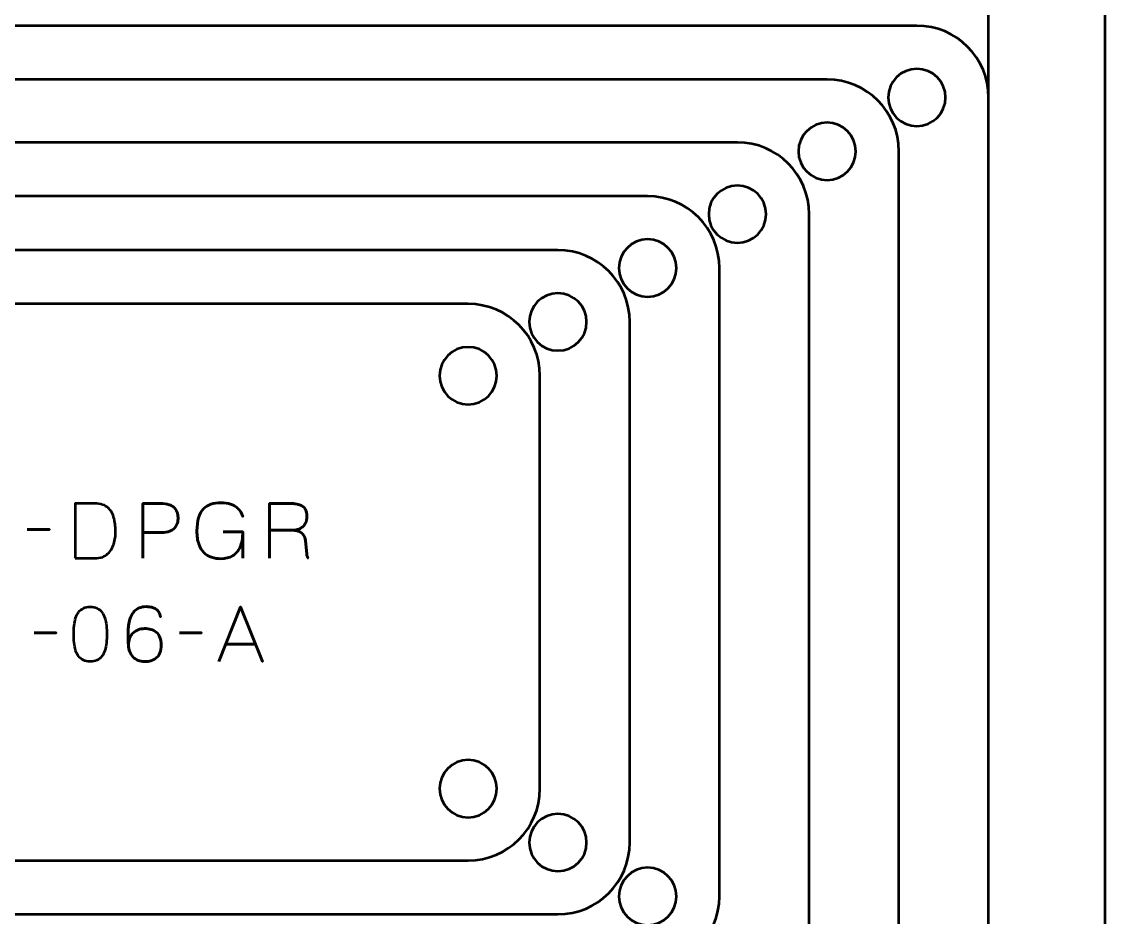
# Model space of a CAD drawing. Header units: centimetres. Extents: x -22.2 to 1.2, y -20.5 to -9.2.
# Drawn here: x -16.89 to -10.85, y -16.72 to -11.73 of the extents above; entities that cross this region are included whole.
import ezdxf

# ---------------------------------------------------------------- set-up
doc = ezdxf.new("R2010")
doc.units = ezdxf.units.CM
doc.header["$MEASUREMENT"] = 0
doc.layers.add('Layer 1', color=7, linetype='Continuous')

msp = doc.modelspace()

# ---------------------------------------------------------------- linework, layer by layer
at = {"layer": 'Layer 1', "lineweight": 53}
for points, knots in [([(-21.64992, -9.19998), (-21.64992, -9.19998), (-11.34994, -9.19998), (-11.34994, -9.19998), (-11.34994, -9.19998), (-11.07294, -9.19998), (-10.84998, -9.42308), (-10.84998, -9.70008), (-10.84998, -9.70008), (-10.84998, -9.70008), (-10.84998, -20.00006), (-10.84998, -20.00006), (-10.84998, -20.00006), (-10.84998, -20.27706), (-11.07294, -20.50002), (-11.34994, -20.50002), (-11.34994, -20.50002), (-11.34994, -20.50002), (-21.64992, -20.50002), (-21.64992, -20.50002), (-21.64992, -20.50002), (-21.92692, -20.50002), (-22.15002, -20.27706), (-22.15002, -20.00006), (-22.15002, -20.00006), (-22.15002, -20.00006), (-22.15002, -9.70008), (-22.15002, -9.70008), (-22.15002, -9.70008), (-22.15002, -9.42308), (-21.92692, -9.19998), (-21.64992, -9.19998)], [0, 0, 0, 0, 0.125, 0.125, 0.125, 0.125, 0.25, 0.25, 0.25, 0.25, 0.375, 0.375, 0.375, 0.375, 0.5, 0.5, 0.5, 0.5, 0.625, 0.625, 0.625, 0.625, 0.75, 0.75, 0.75, 0.75, 0.875, 0.875, 0.875, 0.875, 1, 1, 1, 1]), ([(-11.9, -11.99), (-11.81165, -11.99), (-11.74, -12.06165), (-11.74, -12.15), (-11.74, -12.15), (-11.74, -12.23835), (-11.81165, -12.31), (-11.9, -12.31), (-11.9, -12.31), (-11.98835, -12.31), (-12.06, -12.23835), (-12.06, -12.15), (-12.06, -12.15), (-12.06, -12.06165), (-11.98835, -11.99), (-11.9, -11.99)], [0, 0, 0, 0, 0.25, 0.25, 0.25, 0.25, 0.5, 0.5, 0.5, 0.5, 0.75, 0.75, 0.75, 0.75, 1, 1, 1, 1]), ([(-12.4, -12.29), (-12.31165, -12.29), (-12.24, -12.36165), (-12.24, -12.45), (-12.24, -12.45), (-12.24, -12.53835), (-12.31165, -12.61), (-12.4, -12.61), (-12.4, -12.61), (-12.48835, -12.61), (-12.56, -12.53835), (-12.56, -12.45), (-12.56, -12.45), (-12.56, -12.36165), (-12.48835, -12.29), (-12.4, -12.29)], [0, 0, 0, 0, 0.25, 0.25, 0.25, 0.25, 0.5, 0.5, 0.5, 0.5, 0.75, 0.75, 0.75, 0.75, 1, 1, 1, 1]), ([(-12.9, -12.64), (-12.81165, -12.64), (-12.74, -12.71165), (-12.74, -12.8), (-12.74, -12.8), (-12.74, -12.88835), (-12.81165, -12.96), (-12.9, -12.96), (-12.9, -12.96), (-12.98835, -12.96), (-13.06, -12.88835), (-13.06, -12.8), (-13.06, -12.8), (-13.06, -12.71165), (-12.98835, -12.64), (-12.9, -12.64)], [0, 0, 0, 0, 0.25, 0.25, 0.25, 0.25, 0.5, 0.5, 0.5, 0.5, 0.75, 0.75, 0.75, 0.75, 1, 1, 1, 1]), ([(-13.4, -12.94), (-13.31165, -12.94), (-13.24, -13.01165), (-13.24, -13.1), (-13.24, -13.1), (-13.24, -13.18835), (-13.31165, -13.26), (-13.4, -13.26), (-13.4, -13.26), (-13.48835, -13.26), (-13.56, -13.18835), (-13.56, -13.1), (-13.56, -13.1), (-13.56, -13.01165), (-13.48835, -12.94), (-13.4, -12.94)], [0, 0, 0, 0, 0.25, 0.25, 0.25, 0.25, 0.5, 0.5, 0.5, 0.5, 0.75, 0.75, 0.75, 0.75, 1, 1, 1, 1]), ([(-13.9, -13.24), (-13.81165, -13.24), (-13.74, -13.31165), (-13.74, -13.4), (-13.74, -13.4), (-13.74, -13.48835), (-13.81165, -13.56), (-13.9, -13.56), (-13.9, -13.56), (-13.98835, -13.56), (-14.06, -13.48835), (-14.06, -13.4), (-14.06, -13.4), (-14.06, -13.31165), (-13.98835, -13.24), (-13.9, -13.24)], [0, 0, 0, 0, 0.25, 0.25, 0.25, 0.25, 0.5, 0.5, 0.5, 0.5, 0.75, 0.75, 0.75, 0.75, 1, 1, 1, 1]), ([(-14.4, -13.54), (-14.31165, -13.54), (-14.24, -13.61165), (-14.24, -13.7), (-14.24, -13.7), (-14.24, -13.78835), (-14.31165, -13.86), (-14.4, -13.86), (-14.4, -13.86), (-14.48835, -13.86), (-14.56, -13.78835), (-14.56, -13.7), (-14.56, -13.7), (-14.56, -13.61165), (-14.48835, -13.54), (-14.4, -13.54)], [0, 0, 0, 0, 0.25, 0.25, 0.25, 0.25, 0.5, 0.5, 0.5, 0.5, 0.75, 0.75, 0.75, 0.75, 1, 1, 1, 1]), ([(-14.4, -15.84), (-14.31165, -15.84), (-14.24, -15.91165), (-14.24, -16), (-14.24, -16), (-14.24, -16.08835), (-14.31165, -16.16), (-14.4, -16.16), (-14.4, -16.16), (-14.48835, -16.16), (-14.56, -16.08835), (-14.56, -16), (-14.56, -16), (-14.56, -15.91165), (-14.48835, -15.84), (-14.4, -15.84)], [0, 0, 0, 0, 0.25, 0.25, 0.25, 0.25, 0.5, 0.5, 0.5, 0.5, 0.75, 0.75, 0.75, 0.75, 1, 1, 1, 1]), ([(-13.9, -16.14), (-13.81165, -16.14), (-13.74, -16.21165), (-13.74, -16.3), (-13.74, -16.3), (-13.74, -16.38835), (-13.81165, -16.46), (-13.9, -16.46), (-13.9, -16.46), (-13.98835, -16.46), (-14.06, -16.38835), (-14.06, -16.3), (-14.06, -16.3), (-14.06, -16.21165), (-13.98835, -16.14), (-13.9, -16.14)], [0, 0, 0, 0, 0.25, 0.25, 0.25, 0.25, 0.5, 0.5, 0.5, 0.5, 0.75, 0.75, 0.75, 0.75, 1, 1, 1, 1]), ([(-13.4, -16.44), (-13.31165, -16.44), (-13.24, -16.51165), (-13.24, -16.6), (-13.24, -16.6), (-13.24, -16.68835), (-13.31165, -16.76), (-13.4, -16.76), (-13.4, -16.76), (-13.48835, -16.76), (-13.56, -16.68835), (-13.56, -16.6), (-13.56, -16.6), (-13.56, -16.51165), (-13.48835, -16.44), (-13.4, -16.44)], [0, 0, 0, 0, 0.25, 0.25, 0.25, 0.25, 0.5, 0.5, 0.5, 0.5, 0.75, 0.75, 0.75, 0.75, 1, 1, 1, 1])]:
    msp.add_open_spline(points, degree=3, knots=knots, dxfattribs=at)
at = {"layer": 'Layer 1', "color": 5, "lineweight": 53}
for points, knots in [([(-21.5, -11.25), (-21.5, -11.02913), (-21.32087, -10.85), (-21.1, -10.85), (-21.1, -10.85), (-21.1, -10.85), (-11.9, -10.85), (-11.9, -10.85), (-11.9, -10.85), (-11.67913, -10.85), (-11.5, -11.02913), (-11.5, -11.25), (-11.5, -11.25), (-11.5, -11.25), (-11.5, -18.45), (-11.5, -18.45), (-11.5, -18.45), (-11.5, -18.67087), (-11.67913, -18.85), (-11.9, -18.85), (-11.9, -18.85), (-11.9, -18.85), (-21.1, -18.85), (-21.1, -18.85), (-21.1, -18.85), (-21.32087, -18.85), (-21.5, -18.67087), (-21.5, -18.45), (-21.5, -18.45), (-21.5, -18.45), (-21.5, -11.25), (-21.5, -11.25)], [0, 0, 0, 0, 0.125, 0.125, 0.125, 0.125, 0.25, 0.25, 0.25, 0.25, 0.375, 0.375, 0.375, 0.375, 0.5, 0.5, 0.5, 0.5, 0.625, 0.625, 0.625, 0.625, 0.75, 0.75, 0.75, 0.75, 0.875, 0.875, 0.875, 0.875, 1, 1, 1, 1]), ([(-21.5, -12.15), (-21.5, -11.92913), (-21.32087, -11.75), (-21.1, -11.75), (-21.1, -11.75), (-21.1, -11.75), (-11.9, -11.75), (-11.9, -11.75), (-11.9, -11.75), (-11.67913, -11.75), (-11.5, -11.92913), (-11.5, -12.15), (-11.5, -12.15), (-11.5, -12.15), (-11.5, -17.55), (-11.5, -17.55), (-11.5, -17.55), (-11.5, -17.77087), (-11.67913, -17.95), (-11.9, -17.95), (-11.9, -17.95), (-11.9, -17.95), (-21.1, -17.95), (-21.1, -17.95), (-21.1, -17.95), (-21.32087, -17.95), (-21.5, -17.77087), (-21.5, -17.55), (-21.5, -17.55), (-21.5, -17.55), (-21.5, -12.15), (-21.5, -12.15)], [0, 0, 0, 0, 0.125, 0.125, 0.125, 0.125, 0.25, 0.25, 0.25, 0.25, 0.375, 0.375, 0.375, 0.375, 0.5, 0.5, 0.5, 0.5, 0.625, 0.625, 0.625, 0.625, 0.75, 0.75, 0.75, 0.75, 0.875, 0.875, 0.875, 0.875, 1, 1, 1, 1]), ([(-21, -12.45), (-21, -12.22913), (-20.82087, -12.05), (-20.6, -12.05), (-20.6, -12.05), (-20.6, -12.05), (-12.4, -12.05), (-12.4, -12.05), (-12.4, -12.05), (-12.17913, -12.05), (-12, -12.22913), (-12, -12.45), (-12, -12.45), (-12, -12.45), (-12, -17.25), (-12, -17.25), (-12, -17.25), (-12, -17.47087), (-12.17913, -17.65), (-12.4, -17.65), (-12.4, -17.65), (-12.4, -17.65), (-20.6, -17.65), (-20.6, -17.65), (-20.6, -17.65), (-20.82087, -17.65), (-21, -17.47087), (-21, -17.25), (-21, -17.25), (-21, -17.25), (-21, -12.45), (-21, -12.45)], [0, 0, 0, 0, 0.125, 0.125, 0.125, 0.125, 0.25, 0.25, 0.25, 0.25, 0.375, 0.375, 0.375, 0.375, 0.5, 0.5, 0.5, 0.5, 0.625, 0.625, 0.625, 0.625, 0.75, 0.75, 0.75, 0.75, 0.875, 0.875, 0.875, 0.875, 1, 1, 1, 1]), ([(-20.5, -12.8), (-20.5, -12.57913), (-20.32087, -12.4), (-20.1, -12.4), (-20.1, -12.4), (-20.1, -12.4), (-12.9, -12.4), (-12.9, -12.4), (-12.9, -12.4), (-12.67913, -12.4), (-12.5, -12.57913), (-12.5, -12.8), (-12.5, -12.8), (-12.5, -12.8), (-12.5, -16.9), (-12.5, -16.9), (-12.5, -16.9), (-12.5, -17.12087), (-12.67913, -17.3), (-12.9, -17.3), (-12.9, -17.3), (-12.9, -17.3), (-20.1, -17.3), (-20.1, -17.3), (-20.1, -17.3), (-20.32087, -17.3), (-20.5, -17.12087), (-20.5, -16.9), (-20.5, -16.9), (-20.5, -16.9), (-20.5, -12.8), (-20.5, -12.8)], [0, 0, 0, 0, 0.125, 0.125, 0.125, 0.125, 0.25, 0.25, 0.25, 0.25, 0.375, 0.375, 0.375, 0.375, 0.5, 0.5, 0.5, 0.5, 0.625, 0.625, 0.625, 0.625, 0.75, 0.75, 0.75, 0.75, 0.875, 0.875, 0.875, 0.875, 1, 1, 1, 1]), ([(-20, -13.1), (-20, -12.87913), (-19.82087, -12.7), (-19.6, -12.7), (-19.6, -12.7), (-19.6, -12.7), (-13.4, -12.7), (-13.4, -12.7), (-13.4, -12.7), (-13.17913, -12.7), (-13, -12.87913), (-13, -13.1), (-13, -13.1), (-13, -13.1), (-13, -16.6), (-13, -16.6), (-13, -16.6), (-13, -16.82087), (-13.17913, -17), (-13.4, -17), (-13.4, -17), (-13.4, -17), (-19.6, -17), (-19.6, -17), (-19.6, -17), (-19.82087, -17), (-20, -16.82087), (-20, -16.6), (-20, -16.6), (-20, -16.6), (-20, -13.1), (-20, -13.1)], [0, 0, 0, 0, 0.125, 0.125, 0.125, 0.125, 0.25, 0.25, 0.25, 0.25, 0.375, 0.375, 0.375, 0.375, 0.5, 0.5, 0.5, 0.5, 0.625, 0.625, 0.625, 0.625, 0.75, 0.75, 0.75, 0.75, 0.875, 0.875, 0.875, 0.875, 1, 1, 1, 1]), ([(-19.5, -13.4), (-19.5, -13.17913), (-19.32087, -13), (-19.1, -13), (-19.1, -13), (-19.1, -13), (-13.9, -13), (-13.9, -13), (-13.9, -13), (-13.67913, -13), (-13.5, -13.17913), (-13.5, -13.4), (-13.5, -13.4), (-13.5, -13.4), (-13.5, -16.3), (-13.5, -16.3), (-13.5, -16.3), (-13.5, -16.52087), (-13.67913, -16.7), (-13.9, -16.7), (-13.9, -16.7), (-13.9, -16.7), (-19.1, -16.7), (-19.1, -16.7), (-19.1, -16.7), (-19.32087, -16.7), (-19.5, -16.52087), (-19.5, -16.3), (-19.5, -16.3), (-19.5, -16.3), (-19.5, -13.4), (-19.5, -13.4)], [0, 0, 0, 0, 0.125, 0.125, 0.125, 0.125, 0.25, 0.25, 0.25, 0.25, 0.375, 0.375, 0.375, 0.375, 0.5, 0.5, 0.5, 0.5, 0.625, 0.625, 0.625, 0.625, 0.75, 0.75, 0.75, 0.75, 0.875, 0.875, 0.875, 0.875, 1, 1, 1, 1]), ([(-19, -13.7), (-19, -13.47913), (-18.82087, -13.3), (-18.6, -13.3), (-18.6, -13.3), (-18.6, -13.3), (-14.4, -13.3), (-14.4, -13.3), (-14.4, -13.3), (-14.17913, -13.3), (-14, -13.47913), (-14, -13.7), (-14, -13.7), (-14, -13.7), (-14, -16), (-14, -16), (-14, -16), (-14, -16.22087), (-14.17913, -16.4), (-14.4, -16.4), (-14.4, -16.4), (-14.4, -16.4), (-18.6, -16.4), (-18.6, -16.4), (-18.6, -16.4), (-18.82087, -16.4), (-19, -16.22087), (-19, -16), (-19, -16), (-19, -16), (-19, -13.7), (-19, -13.7)], [0, 0, 0, 0, 0.125, 0.125, 0.125, 0.125, 0.25, 0.25, 0.25, 0.25, 0.375, 0.375, 0.375, 0.375, 0.5, 0.5, 0.5, 0.5, 0.625, 0.625, 0.625, 0.625, 0.75, 0.75, 0.75, 0.75, 0.875, 0.875, 0.875, 0.875, 1, 1, 1, 1]), ([(-16.59039, -14.71686), (-16.59039, -14.71686), (-16.59039, -14.41164), (-16.59039, -14.41164), (-16.59039, -14.41164), (-16.59039, -14.41164), (-16.48032, -14.41164), (-16.48032, -14.41164), (-16.48032, -14.41164), (-16.4636, -14.41171), (-16.44914, -14.4139), (-16.43693, -14.4182), (-16.43693, -14.4182), (-16.4248, -14.4225), (-16.4145, -14.42843), (-16.40617, -14.43591), (-16.40617, -14.43591), (-16.39778, -14.44346), (-16.391, -14.45214), (-16.38571, -14.46187), (-16.38571, -14.46187), (-16.38042, -14.47168), (-16.37633, -14.48212), (-16.37343, -14.4932), (-16.37343, -14.4932), (-16.37054, -14.50421), (-16.3685, -14.51543), (-16.36723, -14.52678), (-16.36723, -14.52678), (-16.36596, -14.53814), (-16.36511, -14.54915), (-16.36476, -14.5598), (-16.36476, -14.5598), (-16.36426, -14.57046), (-16.36461, -14.58168), (-16.36574, -14.59346), (-16.36574, -14.59346), (-16.36687, -14.60524), (-16.36899, -14.61702), (-16.37216, -14.62874), (-16.37216, -14.62874), (-16.37527, -14.64045), (-16.37971, -14.6516), (-16.38543, -14.66211), (-16.38543, -14.66211), (-16.39107, -14.67269), (-16.39827, -14.68208), (-16.40688, -14.69026), (-16.40688, -14.69026), (-16.41556, -14.69845), (-16.42593, -14.70494), (-16.43806, -14.70966), (-16.43806, -14.70966), (-16.4502, -14.71439), (-16.46431, -14.71679), (-16.48032, -14.71686), (-16.48032, -14.71686), (-16.48032, -14.71686), (-16.59039, -14.71686), (-16.59039, -14.71686)], [0, 0, 0, 0, 0.0666667, 0.0666667, 0.0666667, 0.0666667, 0.1333333, 0.1333333, 0.1333333, 0.1333333, 0.2, 0.2, 0.2, 0.2, 0.2666667, 0.2666667, 0.2666667, 0.2666667, 0.3333333, 0.3333333, 0.3333333, 0.3333333, 0.4, 0.4, 0.4, 0.4, 0.4666667, 0.4666667, 0.4666667, 0.4666667, 0.5333333, 0.5333333, 0.5333333, 0.5333333, 0.6, 0.6, 0.6, 0.6, 0.6666667, 0.6666667, 0.6666667, 0.6666667, 0.7333333, 0.7333333, 0.7333333, 0.7333333, 0.8, 0.8, 0.8, 0.8, 0.8666667, 0.8666667, 0.8666667, 0.8666667, 0.9333333, 0.9333333, 0.9333333, 0.9333333, 1, 1, 1, 1]), ([(-16.59039, -14.71686), (-16.59039, -14.71686), (-16.59039, -14.41164), (-16.59039, -14.41164), (-16.59039, -14.41164), (-16.59039, -14.41164), (-16.48032, -14.41164), (-16.48032, -14.41164), (-16.48032, -14.41164), (-16.4636, -14.41171), (-16.44914, -14.4139), (-16.43693, -14.4182), (-16.43693, -14.4182), (-16.4248, -14.4225), (-16.4145, -14.42843), (-16.40617, -14.43591), (-16.40617, -14.43591), (-16.39778, -14.44346), (-16.391, -14.45214), (-16.38571, -14.46187), (-16.38571, -14.46187), (-16.38042, -14.47168), (-16.37633, -14.48212), (-16.37343, -14.4932), (-16.37343, -14.4932), (-16.37054, -14.50421), (-16.3685, -14.51543), (-16.36723, -14.52678), (-16.36723, -14.52678), (-16.36596, -14.53814), (-16.36511, -14.54915), (-16.36476, -14.5598), (-16.36476, -14.5598), (-16.36426, -14.57046), (-16.36461, -14.58168), (-16.36574, -14.59346), (-16.36574, -14.59346), (-16.36687, -14.60524), (-16.36899, -14.61702), (-16.37216, -14.62874), (-16.37216, -14.62874), (-16.37527, -14.64045), (-16.37971, -14.6516), (-16.38543, -14.66211), (-16.38543, -14.66211), (-16.39107, -14.67269), (-16.39827, -14.68208), (-16.40688, -14.69026), (-16.40688, -14.69026), (-16.41556, -14.69845), (-16.42593, -14.70494), (-16.43806, -14.70966), (-16.43806, -14.70966), (-16.4502, -14.71439), (-16.46431, -14.71679), (-16.48032, -14.71686), (-16.48032, -14.71686), (-16.48032, -14.71686), (-16.59039, -14.71686), (-16.59039, -14.71686)], [0, 0, 0, 0, 0.0666667, 0.0666667, 0.0666667, 0.0666667, 0.1333333, 0.1333333, 0.1333333, 0.1333333, 0.2, 0.2, 0.2, 0.2, 0.2666667, 0.2666667, 0.2666667, 0.2666667, 0.3333333, 0.3333333, 0.3333333, 0.3333333, 0.4, 0.4, 0.4, 0.4, 0.4666667, 0.4666667, 0.4666667, 0.4666667, 0.5333333, 0.5333333, 0.5333333, 0.5333333, 0.6, 0.6, 0.6, 0.6, 0.6666667, 0.6666667, 0.6666667, 0.6666667, 0.7333333, 0.7333333, 0.7333333, 0.7333333, 0.8, 0.8, 0.8, 0.8, 0.8666667, 0.8666667, 0.8666667, 0.8666667, 0.9333333, 0.9333333, 0.9333333, 0.9333333, 1, 1, 1, 1]), ([(-16.21193, -14.71686), (-16.21193, -14.71686), (-16.21193, -14.41164), (-16.21193, -14.41164), (-16.21193, -14.41164), (-16.21193, -14.41164), (-16.11456, -14.41164), (-16.11456, -14.41164), (-16.11456, -14.41164), (-16.09509, -14.41171), (-16.07908, -14.4139), (-16.06645, -14.41813), (-16.06645, -14.41813), (-16.05389, -14.42229), (-16.04401, -14.42808), (-16.03688, -14.43542), (-16.03688, -14.43542), (-16.02976, -14.44268), (-16.02468, -14.45101), (-16.02157, -14.46039), (-16.02157, -14.46039), (-16.01854, -14.46978), (-16.01678, -14.47958), (-16.01635, -14.48996), (-16.01635, -14.48996), (-16.01586, -14.50033), (-16.01706, -14.51049), (-16.01988, -14.52036), (-16.01988, -14.52036), (-16.02277, -14.53024), (-16.02764, -14.5392), (-16.03463, -14.54725), (-16.03463, -14.54725), (-16.04154, -14.55529), (-16.05092, -14.56171), (-16.06271, -14.56644), (-16.06271, -14.56644), (-16.07449, -14.57123), (-16.08909, -14.57363), (-16.10652, -14.57377), (-16.10652, -14.57377), (-16.10652, -14.57377), (-16.21193, -14.57377), (-16.21193, -14.57377), (-16.21193, -14.57377), (-16.21193, -14.57377), (-16.10652, -14.57377), (-16.10652, -14.57377), (-16.10652, -14.57377), (-16.08945, -14.57363), (-16.07498, -14.57123), (-16.06327, -14.56644), (-16.06327, -14.56644), (-16.05149, -14.56171), (-16.0421, -14.55529), (-16.03505, -14.54725), (-16.03505, -14.54725), (-16.02806, -14.5392), (-16.02305, -14.53024), (-16.02009, -14.52036), (-16.02009, -14.52036), (-16.01713, -14.51049), (-16.01586, -14.50033), (-16.01635, -14.48996), (-16.01635, -14.48996), (-16.01678, -14.47958), (-16.01854, -14.46978), (-16.02171, -14.46039), (-16.02171, -14.46039), (-16.02482, -14.45101), (-16.03004, -14.44268), (-16.03717, -14.43542), (-16.03717, -14.43542), (-16.04436, -14.42808), (-16.05424, -14.42229), (-16.0668, -14.41813), (-16.0668, -14.41813), (-16.07943, -14.4139), (-16.0953, -14.41171), (-16.11456, -14.41164), (-16.11456, -14.41164), (-16.11456, -14.41164), (-16.21193, -14.41164), (-16.21193, -14.41164), (-16.21193, -14.41164), (-16.21193, -14.41164), (-16.21193, -14.71686), (-16.21193, -14.71686)], [0, 0, 0, 0, 0.0454545, 0.0454545, 0.0454545, 0.0454545, 0.0909091, 0.0909091, 0.0909091, 0.0909091, 0.1363636, 0.1363636, 0.1363636, 0.1363636, 0.1818182, 0.1818182, 0.1818182, 0.1818182, 0.2272727, 0.2272727, 0.2272727, 0.2272727, 0.2727273, 0.2727273, 0.2727273, 0.2727273, 0.3181818, 0.3181818, 0.3181818, 0.3181818, 0.3636364, 0.3636364, 0.3636364, 0.3636364, 0.4090909, 0.4090909, 0.4090909, 0.4090909, 0.4545455, 0.4545455, 0.4545455, 0.4545455, 0.5, 0.5, 0.5, 0.5, 0.5454545, 0.5454545, 0.5454545, 0.5454545, 0.5909091, 0.5909091, 0.5909091, 0.5909091, 0.6363636, 0.6363636, 0.6363636, 0.6363636, 0.6818182, 0.6818182, 0.6818182, 0.6818182, 0.7272727, 0.7272727, 0.7272727, 0.7272727, 0.7727273, 0.7727273, 0.7727273, 0.7727273, 0.8181818, 0.8181818, 0.8181818, 0.8181818, 0.8636364, 0.8636364, 0.8636364, 0.8636364, 0.9090909, 0.9090909, 0.9090909, 0.9090909, 0.9545455, 0.9545455, 0.9545455, 0.9545455, 1, 1, 1, 1]), ([(-15.76447, -14.56869), (-15.76447, -14.56869), (-15.65568, -14.56869), (-15.65568, -14.56869), (-15.65568, -14.56869), (-15.65582, -14.60334), (-15.66076, -14.63177), (-15.67064, -14.65392), (-15.67064, -14.65392), (-15.68051, -14.67615), (-15.69448, -14.69252), (-15.71269, -14.70317), (-15.71269, -14.70317), (-15.73089, -14.71376), (-15.75248, -14.71905), (-15.7776, -14.71898), (-15.7776, -14.71898), (-15.79644, -14.71905), (-15.81393, -14.71644), (-15.83009, -14.711), (-15.83009, -14.711), (-15.84625, -14.70564), (-15.86043, -14.69689), (-15.87257, -14.68483), (-15.87257, -14.68483), (-15.8847, -14.67276), (-15.89423, -14.65682), (-15.901, -14.63699), (-15.901, -14.63699), (-15.90777, -14.61717), (-15.91123, -14.59282), (-15.91137, -14.56404), (-15.91137, -14.56404), (-15.9113, -14.53511), (-15.90827, -14.5107), (-15.90227, -14.49066), (-15.90227, -14.49066), (-15.8962, -14.47069), (-15.88745, -14.45461), (-15.87588, -14.4424), (-15.87588, -14.4424), (-15.86438, -14.43027), (-15.85034, -14.42145), (-15.83383, -14.41594), (-15.83383, -14.41594), (-15.81732, -14.41044), (-15.79862, -14.40776), (-15.7776, -14.40783), (-15.7776, -14.40783), (-15.75763, -14.40776), (-15.73971, -14.41023), (-15.72376, -14.41524), (-15.72376, -14.41524), (-15.70782, -14.42025), (-15.69413, -14.42829), (-15.6827, -14.43937), (-15.6827, -14.43937), (-15.6712, -14.45044), (-15.66224, -14.46505), (-15.65568, -14.48318), (-15.65568, -14.48318), (-15.66224, -14.46505), (-15.6712, -14.45044), (-15.6827, -14.43937), (-15.6827, -14.43937), (-15.69413, -14.42829), (-15.70782, -14.42025), (-15.72376, -14.41524), (-15.72376, -14.41524), (-15.73971, -14.41023), (-15.75763, -14.40776), (-15.7776, -14.40783), (-15.7776, -14.40783), (-15.79862, -14.40776), (-15.81732, -14.41044), (-15.83383, -14.41594), (-15.83383, -14.41594), (-15.85034, -14.42145), (-15.86438, -14.43027), (-15.87588, -14.4424), (-15.87588, -14.4424), (-15.88745, -14.45461), (-15.8962, -14.47069), (-15.90227, -14.49066), (-15.90227, -14.49066), (-15.90827, -14.5107), (-15.9113, -14.53511), (-15.91137, -14.56404), (-15.91137, -14.56404), (-15.91123, -14.59282), (-15.90777, -14.61717), (-15.901, -14.63699), (-15.901, -14.63699), (-15.89423, -14.65682), (-15.8847, -14.67276), (-15.87257, -14.68483), (-15.87257, -14.68483), (-15.86043, -14.69689), (-15.84625, -14.70564), (-15.83009, -14.711), (-15.83009, -14.711), (-15.81393, -14.71644), (-15.79644, -14.71905), (-15.7776, -14.71898), (-15.7776, -14.71898), (-15.75248, -14.71905), (-15.73089, -14.71376), (-15.71269, -14.70317), (-15.71269, -14.70317), (-15.69448, -14.69252), (-15.68051, -14.67615), (-15.67064, -14.65392), (-15.67064, -14.65392), (-15.66076, -14.63177), (-15.65582, -14.60334), (-15.65568, -14.56869), (-15.65568, -14.56869), (-15.65568, -14.56869), (-15.76447, -14.56869), (-15.76447, -14.56869)], [0, 0, 0, 0, 0.0333333, 0.0333333, 0.0333333, 0.0333333, 0.0666667, 0.0666667, 0.0666667, 0.0666667, 0.1, 0.1, 0.1, 0.1, 0.1333333, 0.1333333, 0.1333333, 0.1333333, 0.1666667, 0.1666667, 0.1666667, 0.1666667, 0.2, 0.2, 0.2, 0.2, 0.2333333, 0.2333333, 0.2333333, 0.2333333, 0.2666667, 0.2666667, 0.2666667, 0.2666667, 0.3, 0.3, 0.3, 0.3, 0.3333333, 0.3333333, 0.3333333, 0.3333333, 0.3666667, 0.3666667, 0.3666667, 0.3666667, 0.4, 0.4, 0.4, 0.4, 0.4333333, 0.4333333, 0.4333333, 0.4333333, 0.4666667, 0.4666667, 0.4666667, 0.4666667, 0.5, 0.5, 0.5, 0.5, 0.5333333, 0.5333333, 0.5333333, 0.5333333, 0.5666667, 0.5666667, 0.5666667, 0.5666667, 0.6, 0.6, 0.6, 0.6, 0.6333333, 0.6333333, 0.6333333, 0.6333333, 0.6666667, 0.6666667, 0.6666667, 0.6666667, 0.7, 0.7, 0.7, 0.7, 0.7333333, 0.7333333, 0.7333333, 0.7333333, 0.7666667, 0.7666667, 0.7666667, 0.7666667, 0.8, 0.8, 0.8, 0.8, 0.8333333, 0.8333333, 0.8333333, 0.8333333, 0.8666667, 0.8666667, 0.8666667, 0.8666667, 0.9, 0.9, 0.9, 0.9, 0.9333333, 0.9333333, 0.9333333, 0.9333333, 0.9666667, 0.9666667, 0.9666667, 0.9666667, 1, 1, 1, 1]), ([(-15.50624, -14.71686), (-15.50624, -14.71686), (-15.50624, -14.41164), (-15.50624, -14.41164), (-15.50624, -14.41164), (-15.50624, -14.41164), (-15.3949, -14.41164), (-15.3949, -14.41164), (-15.3949, -14.41164), (-15.37938, -14.41164), (-15.36612, -14.4127), (-15.35518, -14.41474), (-15.35518, -14.41474), (-15.34418, -14.41679), (-15.33507, -14.41975), (-15.32788, -14.42363), (-15.32788, -14.42363), (-15.32068, -14.42751), (-15.31504, -14.43224), (-15.31087, -14.43781), (-15.31087, -14.43781), (-15.30664, -14.44332), (-15.30368, -14.4496), (-15.30177, -14.45658), (-15.30177, -14.45658), (-15.29987, -14.46357), (-15.29874, -14.47112), (-15.29839, -14.47937), (-15.29839, -14.47937), (-15.29789, -14.48974), (-15.29902, -14.49976), (-15.3017, -14.50943), (-15.3017, -14.50943), (-15.30445, -14.51916), (-15.30918, -14.52784), (-15.31588, -14.5356), (-15.31588, -14.5356), (-15.32266, -14.54337), (-15.33176, -14.5495), (-15.34333, -14.55409), (-15.34333, -14.55409), (-15.3549, -14.55861), (-15.36922, -14.561), (-15.38644, -14.56107), (-15.38644, -14.56107), (-15.38644, -14.56107), (-15.50624, -14.56107), (-15.50624, -14.56107), (-15.50624, -14.56107), (-15.50624, -14.56107), (-15.38644, -14.56107), (-15.38644, -14.56107), (-15.38644, -14.56107), (-15.36958, -14.561), (-15.35539, -14.55861), (-15.34389, -14.55409), (-15.34389, -14.55409), (-15.33239, -14.5495), (-15.32322, -14.54337), (-15.31638, -14.5356), (-15.31638, -14.5356), (-15.30953, -14.52784), (-15.30474, -14.51916), (-15.30191, -14.50943), (-15.30191, -14.50943), (-15.29909, -14.49976), (-15.29789, -14.48974), (-15.29839, -14.47937), (-15.29839, -14.47937), (-15.29881, -14.46907), (-15.30057, -14.45976), (-15.30368, -14.45143), (-15.30368, -14.45143), (-15.30671, -14.44318), (-15.31179, -14.43605), (-15.31885, -14.43012), (-15.31885, -14.43012), (-15.3259, -14.4242), (-15.33564, -14.41961), (-15.34799, -14.41644), (-15.34799, -14.41644), (-15.36033, -14.41326), (-15.376, -14.41164), (-15.3949, -14.41164), (-15.3949, -14.41164), (-15.3949, -14.41164), (-15.50624, -14.41164), (-15.50624, -14.41164), (-15.50624, -14.41164), (-15.50624, -14.41164), (-15.50624, -14.71686), (-15.50624, -14.71686)], [0, 0, 0, 0, 0.0434783, 0.0434783, 0.0434783, 0.0434783, 0.0869565, 0.0869565, 0.0869565, 0.0869565, 0.1304348, 0.1304348, 0.1304348, 0.1304348, 0.173913, 0.173913, 0.173913, 0.173913, 0.2173913, 0.2173913, 0.2173913, 0.2173913, 0.2608696, 0.2608696, 0.2608696, 0.2608696, 0.3043478, 0.3043478, 0.3043478, 0.3043478, 0.3478261, 0.3478261, 0.3478261, 0.3478261, 0.3913043, 0.3913043, 0.3913043, 0.3913043, 0.4347826, 0.4347826, 0.4347826, 0.4347826, 0.4782609, 0.4782609, 0.4782609, 0.4782609, 0.5217391, 0.5217391, 0.5217391, 0.5217391, 0.5652174, 0.5652174, 0.5652174, 0.5652174, 0.6086957, 0.6086957, 0.6086957, 0.6086957, 0.6521739, 0.6521739, 0.6521739, 0.6521739, 0.6956522, 0.6956522, 0.6956522, 0.6956522, 0.7391304, 0.7391304, 0.7391304, 0.7391304, 0.7826087, 0.7826087, 0.7826087, 0.7826087, 0.826087, 0.826087, 0.826087, 0.826087, 0.8695652, 0.8695652, 0.8695652, 0.8695652, 0.9130435, 0.9130435, 0.9130435, 0.9130435, 0.9565217, 0.9565217, 0.9565217, 0.9565217, 1, 1, 1, 1]), ([(-16.85624, -14.55726), (-16.85624, -14.55726), (-16.73305, -14.55726), (-16.73305, -14.55726), (-16.73305, -14.55726), (-16.73305, -14.55726), (-16.85624, -14.55726), (-16.85624, -14.55726)], [0, 0, 0, 0, 0.5, 0.5, 0.5, 0.5, 1, 1, 1, 1]), ([(-15.65568, -14.71686), (-15.65568, -14.71686), (-15.65568, -14.56869), (-15.65568, -14.56869), (-15.65568, -14.56869), (-15.65568, -14.56869), (-15.65568, -14.71686), (-15.65568, -14.71686)], [0, 0, 0, 0, 0.5, 0.5, 0.5, 0.5, 1, 1, 1, 1]), ([(-15.28907, -14.71686), (-15.29189, -14.71481), (-15.29401, -14.71234), (-15.29556, -14.70945), (-15.29556, -14.70945), (-15.29712, -14.70656), (-15.29817, -14.70367), (-15.29881, -14.70084), (-15.29881, -14.70084), (-15.29937, -14.69809), (-15.29966, -14.69576), (-15.29966, -14.694), (-15.29966, -14.694), (-15.29966, -14.694), (-15.30728, -14.61695), (-15.30728, -14.61695), (-15.30728, -14.61695), (-15.30812, -14.60588), (-15.31137, -14.59614), (-15.31694, -14.58781), (-15.31694, -14.58781), (-15.32259, -14.57942), (-15.33063, -14.57293), (-15.34121, -14.5682), (-15.34121, -14.5682), (-15.35173, -14.56354), (-15.36485, -14.56115), (-15.38051, -14.56107), (-15.38051, -14.56107), (-15.36485, -14.56115), (-15.35173, -14.56354), (-15.34121, -14.5682), (-15.34121, -14.5682), (-15.33063, -14.57293), (-15.32259, -14.57942), (-15.31694, -14.58781), (-15.31694, -14.58781), (-15.31137, -14.59614), (-15.30812, -14.60588), (-15.30728, -14.61695), (-15.30728, -14.61695), (-15.30728, -14.61695), (-15.29966, -14.694), (-15.29966, -14.694), (-15.29966, -14.694), (-15.29966, -14.69576), (-15.29937, -14.69809), (-15.29881, -14.70084), (-15.29881, -14.70084), (-15.29817, -14.70367), (-15.29712, -14.70656), (-15.29556, -14.70945), (-15.29556, -14.70945), (-15.29401, -14.71234), (-15.29189, -14.71481), (-15.28907, -14.71686)], [0, 0, 0, 0, 0.0714286, 0.0714286, 0.0714286, 0.0714286, 0.1428571, 0.1428571, 0.1428571, 0.1428571, 0.2142857, 0.2142857, 0.2142857, 0.2142857, 0.2857143, 0.2857143, 0.2857143, 0.2857143, 0.3571429, 0.3571429, 0.3571429, 0.3571429, 0.4285714, 0.4285714, 0.4285714, 0.4285714, 0.5, 0.5, 0.5, 0.5, 0.5714286, 0.5714286, 0.5714286, 0.5714286, 0.6428571, 0.6428571, 0.6428571, 0.6428571, 0.7142857, 0.7142857, 0.7142857, 0.7142857, 0.7857143, 0.7857143, 0.7857143, 0.7857143, 0.8571429, 0.8571429, 0.8571429, 0.8571429, 0.9285714, 0.9285714, 0.9285714, 0.9285714, 1, 1, 1, 1]), ([(-16.50571, -15.29217), (-16.4909, -15.2921), (-16.47813, -15.28949), (-16.46747, -15.28441), (-16.46747, -15.28441), (-16.45689, -15.27933), (-16.44807, -15.27206), (-16.44102, -15.26282), (-16.44102, -15.26282), (-16.43403, -15.25351), (-16.42853, -15.2425), (-16.42444, -15.2298), (-16.42444, -15.2298), (-16.42041, -15.2171), (-16.41752, -15.2032), (-16.4159, -15.18796), (-16.4159, -15.18796), (-16.4142, -15.17272), (-16.41336, -15.1567), (-16.41343, -15.13977), (-16.41343, -15.13977), (-16.41336, -15.12291), (-16.4142, -15.10689), (-16.4159, -15.09172), (-16.4159, -15.09172), (-16.41752, -15.07655), (-16.42041, -15.06258), (-16.42444, -15.04988), (-16.42444, -15.04988), (-16.42853, -15.03725), (-16.43403, -15.02625), (-16.44102, -15.01686), (-16.44102, -15.01686), (-16.44807, -15.00755), (-16.45689, -15.00028), (-16.46747, -14.9952), (-16.46747, -14.9952), (-16.47813, -14.99005), (-16.4909, -14.98744), (-16.50571, -14.98737), (-16.50571, -14.98737), (-16.52053, -14.98744), (-16.5333, -14.99005), (-16.54396, -14.9952), (-16.54396, -14.9952), (-16.55454, -15.00028), (-16.56336, -15.00755), (-16.57041, -15.01686), (-16.57041, -15.01686), (-16.5774, -15.02625), (-16.5829, -15.03725), (-16.58699, -15.04988), (-16.58699, -15.04988), (-16.59102, -15.06258), (-16.59391, -15.07655), (-16.59553, -15.09172), (-16.59553, -15.09172), (-16.59722, -15.10689), (-16.59807, -15.12291), (-16.598, -15.13977), (-16.598, -15.13977), (-16.59807, -15.1567), (-16.59722, -15.17272), (-16.59553, -15.18796), (-16.59553, -15.18796), (-16.59391, -15.2032), (-16.59102, -15.2171), (-16.58699, -15.2298), (-16.58699, -15.2298), (-16.5829, -15.2425), (-16.5774, -15.25351), (-16.57041, -15.26282), (-16.57041, -15.26282), (-16.56336, -15.27206), (-16.55454, -15.27933), (-16.54396, -15.28441), (-16.54396, -15.28441), (-16.5333, -15.28949), (-16.52053, -15.2921), (-16.50571, -15.29217)], [0, 0, 0, 0, 0.05, 0.05, 0.05, 0.05, 0.1, 0.1, 0.1, 0.1, 0.15, 0.15, 0.15, 0.15, 0.2, 0.2, 0.2, 0.2, 0.25, 0.25, 0.25, 0.25, 0.3, 0.3, 0.3, 0.3, 0.35, 0.35, 0.35, 0.35, 0.4, 0.4, 0.4, 0.4, 0.45, 0.45, 0.45, 0.45, 0.5, 0.5, 0.5, 0.5, 0.55, 0.55, 0.55, 0.55, 0.6, 0.6, 0.6, 0.6, 0.65, 0.65, 0.65, 0.65, 0.7, 0.7, 0.7, 0.7, 0.75, 0.75, 0.75, 0.75, 0.8, 0.8, 0.8, 0.8, 0.85, 0.85, 0.85, 0.85, 0.9, 0.9, 0.9, 0.9, 0.95, 0.95, 0.95, 0.95, 1, 1, 1, 1]), ([(-16.50571, -15.29217), (-16.4909, -15.2921), (-16.47813, -15.28949), (-16.46747, -15.28441), (-16.46747, -15.28441), (-16.45689, -15.27933), (-16.44807, -15.27206), (-16.44102, -15.26282), (-16.44102, -15.26282), (-16.43403, -15.25351), (-16.42853, -15.2425), (-16.42444, -15.2298), (-16.42444, -15.2298), (-16.42041, -15.2171), (-16.41752, -15.2032), (-16.4159, -15.18796), (-16.4159, -15.18796), (-16.4142, -15.17272), (-16.41336, -15.1567), (-16.41343, -15.13977), (-16.41343, -15.13977), (-16.41336, -15.12291), (-16.4142, -15.10689), (-16.4159, -15.09172), (-16.4159, -15.09172), (-16.41752, -15.07655), (-16.42041, -15.06258), (-16.42444, -15.04988), (-16.42444, -15.04988), (-16.42853, -15.03725), (-16.43403, -15.02625), (-16.44102, -15.01686), (-16.44102, -15.01686), (-16.44807, -15.00755), (-16.45689, -15.00028), (-16.46747, -14.9952), (-16.46747, -14.9952), (-16.47813, -14.99005), (-16.4909, -14.98744), (-16.50571, -14.98737), (-16.50571, -14.98737), (-16.52053, -14.98744), (-16.5333, -14.99005), (-16.54396, -14.9952), (-16.54396, -14.9952), (-16.55454, -15.00028), (-16.56336, -15.00755), (-16.57041, -15.01686), (-16.57041, -15.01686), (-16.5774, -15.02625), (-16.5829, -15.03725), (-16.58699, -15.04988), (-16.58699, -15.04988), (-16.59102, -15.06258), (-16.59391, -15.07655), (-16.59553, -15.09172), (-16.59553, -15.09172), (-16.59722, -15.10689), (-16.59807, -15.12291), (-16.598, -15.13977), (-16.598, -15.13977), (-16.59807, -15.1567), (-16.59722, -15.17272), (-16.59553, -15.18796), (-16.59553, -15.18796), (-16.59391, -15.2032), (-16.59102, -15.2171), (-16.58699, -15.2298), (-16.58699, -15.2298), (-16.5829, -15.2425), (-16.5774, -15.25351), (-16.57041, -15.26282), (-16.57041, -15.26282), (-16.56336, -15.27206), (-16.55454, -15.27933), (-16.54396, -15.28441), (-16.54396, -15.28441), (-16.5333, -15.28949), (-16.52053, -15.2921), (-16.50571, -15.29217)], [0, 0, 0, 0, 0.05, 0.05, 0.05, 0.05, 0.1, 0.1, 0.1, 0.1, 0.15, 0.15, 0.15, 0.15, 0.2, 0.2, 0.2, 0.2, 0.25, 0.25, 0.25, 0.25, 0.3, 0.3, 0.3, 0.3, 0.35, 0.35, 0.35, 0.35, 0.4, 0.4, 0.4, 0.4, 0.45, 0.45, 0.45, 0.45, 0.5, 0.5, 0.5, 0.5, 0.55, 0.55, 0.55, 0.55, 0.6, 0.6, 0.6, 0.6, 0.65, 0.65, 0.65, 0.65, 0.7, 0.7, 0.7, 0.7, 0.75, 0.75, 0.75, 0.75, 0.8, 0.8, 0.8, 0.8, 0.85, 0.85, 0.85, 0.85, 0.9, 0.9, 0.9, 0.9, 0.95, 0.95, 0.95, 0.95, 1, 1, 1, 1]), ([(-16.2932, -15.20031), (-16.29313, -15.18648), (-16.29088, -15.17399), (-16.28636, -15.1627), (-16.28636, -15.1627), (-16.28192, -15.15148), (-16.27564, -15.14182), (-16.26752, -15.1337), (-16.26752, -15.1337), (-16.25948, -15.12566), (-16.24995, -15.11945), (-16.23909, -15.11508), (-16.23909, -15.11508), (-16.22822, -15.1107), (-16.2163, -15.10852), (-16.20346, -15.10844), (-16.20346, -15.10844), (-16.19055, -15.10837), (-16.17848, -15.11), (-16.16726, -15.11324), (-16.16726, -15.11324), (-16.15604, -15.11642), (-16.14624, -15.12164), (-16.1377, -15.12884), (-16.1377, -15.12884), (-16.12916, -15.13596), (-16.12246, -15.14542), (-16.11766, -15.1572), (-16.11766, -15.1572), (-16.11287, -15.16898), (-16.1104, -15.1833), (-16.11033, -15.20031), (-16.11033, -15.20031), (-16.1104, -15.21731), (-16.11287, -15.23163), (-16.11766, -15.24342), (-16.11766, -15.24342), (-16.12246, -15.2552), (-16.12916, -15.26465), (-16.1377, -15.27178), (-16.1377, -15.27178), (-16.14624, -15.27898), (-16.15604, -15.2842), (-16.16726, -15.28737), (-16.16726, -15.28737), (-16.17848, -15.29062), (-16.19055, -15.29224), (-16.20346, -15.29217), (-16.20346, -15.29217), (-16.2163, -15.2921), (-16.22808, -15.28991), (-16.23888, -15.28554), (-16.23888, -15.28554), (-16.2496, -15.28116), (-16.25891, -15.27495), (-16.26689, -15.26684), (-16.26689, -15.26684), (-16.27486, -15.2588), (-16.28114, -15.24913), (-16.28565, -15.23784), (-16.28565, -15.23784), (-16.29024, -15.22662), (-16.29271, -15.21414), (-16.2932, -15.20031), (-16.2932, -15.20031), (-16.29349, -15.19332), (-16.29384, -15.185), (-16.29433, -15.17533), (-16.29433, -15.17533), (-16.29483, -15.16559), (-16.29511, -15.15501), (-16.29518, -15.14365), (-16.29518, -15.14365), (-16.29525, -15.13222), (-16.2949, -15.12044), (-16.29398, -15.10837), (-16.29398, -15.10837), (-16.29313, -15.09624), (-16.29144, -15.08431), (-16.28897, -15.07253), (-16.28897, -15.07253), (-16.2865, -15.06082), (-16.28297, -15.04974), (-16.27832, -15.03937), (-16.27832, -15.03937), (-16.27366, -15.029), (-16.26766, -15.01983), (-16.26025, -15.01185), (-16.26025, -15.01185), (-16.25278, -15.00388), (-16.24367, -14.9976), (-16.23288, -14.99302), (-16.23288, -14.99302), (-16.22208, -14.9885), (-16.20931, -14.98617), (-16.19457, -14.9861), (-16.19457, -14.9861), (-16.18173, -14.98617), (-16.17086, -14.98744), (-16.16183, -14.98991), (-16.16183, -14.98991), (-16.1528, -14.99238), (-16.14539, -14.9957), (-16.13946, -14.99979), (-16.13946, -14.99979), (-16.13361, -15.00395), (-16.12895, -15.00847), (-16.12557, -15.01348), (-16.12557, -15.01348), (-16.12218, -15.01842), (-16.11964, -15.02343), (-16.11809, -15.02844), (-16.11809, -15.02844), (-16.11646, -15.03344), (-16.11541, -15.0381), (-16.11498, -15.04241), (-16.11498, -15.04241), (-16.11541, -15.0381), (-16.11646, -15.03344), (-16.11809, -15.02844), (-16.11809, -15.02844), (-16.11964, -15.02343), (-16.12218, -15.01842), (-16.12557, -15.01348), (-16.12557, -15.01348), (-16.12895, -15.00847), (-16.13361, -15.00395), (-16.13946, -14.99979), (-16.13946, -14.99979), (-16.14539, -14.9957), (-16.1528, -14.99238), (-16.16183, -14.98991), (-16.16183, -14.98991), (-16.17086, -14.98744), (-16.18173, -14.98617), (-16.19457, -14.9861), (-16.19457, -14.9861), (-16.20931, -14.98617), (-16.22208, -14.9885), (-16.23288, -14.99302), (-16.23288, -14.99302), (-16.24367, -14.9976), (-16.25278, -15.00388), (-16.26025, -15.01185), (-16.26025, -15.01185), (-16.26766, -15.01983), (-16.27366, -15.029), (-16.27832, -15.03937), (-16.27832, -15.03937), (-16.28297, -15.04974), (-16.2865, -15.06082), (-16.28897, -15.07253), (-16.28897, -15.07253), (-16.29144, -15.08431), (-16.29313, -15.09624), (-16.29398, -15.10837), (-16.29398, -15.10837), (-16.2949, -15.12044), (-16.29525, -15.13222), (-16.29518, -15.14365), (-16.29518, -15.14365), (-16.29511, -15.15501), (-16.29483, -15.16559), (-16.29433, -15.17533), (-16.29433, -15.17533), (-16.29384, -15.185), (-16.29349, -15.19332), (-16.2932, -15.20031), (-16.2932, -15.20031), (-16.29271, -15.21414), (-16.29024, -15.22662), (-16.28565, -15.23784), (-16.28565, -15.23784), (-16.28114, -15.24913), (-16.27486, -15.2588), (-16.26689, -15.26684), (-16.26689, -15.26684), (-16.25891, -15.27495), (-16.2496, -15.28116), (-16.23888, -15.28554), (-16.23888, -15.28554), (-16.22808, -15.28991), (-16.2163, -15.2921), (-16.20346, -15.29217), (-16.20346, -15.29217), (-16.19055, -15.29224), (-16.17848, -15.29062), (-16.16726, -15.28737), (-16.16726, -15.28737), (-16.15604, -15.2842), (-16.14624, -15.27898), (-16.1377, -15.27178), (-16.1377, -15.27178), (-16.12916, -15.26465), (-16.12246, -15.2552), (-16.11766, -15.24342), (-16.11766, -15.24342), (-16.11287, -15.23163), (-16.1104, -15.21731), (-16.11033, -15.20031), (-16.11033, -15.20031), (-16.1104, -15.1833), (-16.11287, -15.16898), (-16.11766, -15.1572), (-16.11766, -15.1572), (-16.12246, -15.14542), (-16.12916, -15.13596), (-16.1377, -15.12884), (-16.1377, -15.12884), (-16.14624, -15.12164), (-16.15604, -15.11642), (-16.16726, -15.11324), (-16.16726, -15.11324), (-16.17848, -15.11), (-16.19055, -15.10837), (-16.20346, -15.10844), (-16.20346, -15.10844), (-16.2163, -15.10852), (-16.22822, -15.1107), (-16.23909, -15.11508), (-16.23909, -15.11508), (-16.24995, -15.11945), (-16.25948, -15.12566), (-16.26752, -15.1337), (-16.26752, -15.1337), (-16.27564, -15.14182), (-16.28192, -15.15148), (-16.28636, -15.1627), (-16.28636, -15.1627), (-16.29088, -15.17399), (-16.29313, -15.18648), (-16.2932, -15.20031)], [0, 0, 0, 0, 0.0172414, 0.0172414, 0.0172414, 0.0172414, 0.0344828, 0.0344828, 0.0344828, 0.0344828, 0.0517241, 0.0517241, 0.0517241, 0.0517241, 0.0689655, 0.0689655, 0.0689655, 0.0689655, 0.0862069, 0.0862069, 0.0862069, 0.0862069, 0.1034483, 0.1034483, 0.1034483, 0.1034483, 0.1206897, 0.1206897, 0.1206897, 0.1206897, 0.137931, 0.137931, 0.137931, 0.137931, 0.1551724, 0.1551724, 0.1551724, 0.1551724, 0.1724138, 0.1724138, 0.1724138, 0.1724138, 0.1896552, 0.1896552, 0.1896552, 0.1896552, 0.2068966, 0.2068966, 0.2068966, 0.2068966, 0.2241379, 0.2241379, 0.2241379, 0.2241379, 0.2413793, 0.2413793, 0.2413793, 0.2413793, 0.2586207, 0.2586207, 0.2586207, 0.2586207, 0.2758621, 0.2758621, 0.2758621, 0.2758621, 0.2931034, 0.2931034, 0.2931034, 0.2931034, 0.3103448, 0.3103448, 0.3103448, 0.3103448, 0.3275862, 0.3275862, 0.3275862, 0.3275862, 0.3448276, 0.3448276, 0.3448276, 0.3448276, 0.362069, 0.362069, 0.362069, 0.362069, 0.3793103, 0.3793103, 0.3793103, 0.3793103, 0.3965517, 0.3965517, 0.3965517, 0.3965517, 0.4137931, 0.4137931, 0.4137931, 0.4137931, 0.4310345, 0.4310345, 0.4310345, 0.4310345, 0.4482759, 0.4482759, 0.4482759, 0.4482759, 0.4655172, 0.4655172, 0.4655172, 0.4655172, 0.4827586, 0.4827586, 0.4827586, 0.4827586, 0.5, 0.5, 0.5, 0.5, 0.5172414, 0.5172414, 0.5172414, 0.5172414, 0.5344828, 0.5344828, 0.5344828, 0.5344828, 0.5517241, 0.5517241, 0.5517241, 0.5517241, 0.5689655, 0.5689655, 0.5689655, 0.5689655, 0.5862069, 0.5862069, 0.5862069, 0.5862069, 0.6034483, 0.6034483, 0.6034483, 0.6034483, 0.6206897, 0.6206897, 0.6206897, 0.6206897, 0.637931, 0.637931, 0.637931, 0.637931, 0.6551724, 0.6551724, 0.6551724, 0.6551724, 0.6724138, 0.6724138, 0.6724138, 0.6724138, 0.6896552, 0.6896552, 0.6896552, 0.6896552, 0.7068966, 0.7068966, 0.7068966, 0.7068966, 0.7241379, 0.7241379, 0.7241379, 0.7241379, 0.7413793, 0.7413793, 0.7413793, 0.7413793, 0.7586207, 0.7586207, 0.7586207, 0.7586207, 0.7758621, 0.7758621, 0.7758621, 0.7758621, 0.7931034, 0.7931034, 0.7931034, 0.7931034, 0.8103448, 0.8103448, 0.8103448, 0.8103448, 0.8275862, 0.8275862, 0.8275862, 0.8275862, 0.8448276, 0.8448276, 0.8448276, 0.8448276, 0.862069, 0.862069, 0.862069, 0.862069, 0.8793103, 0.8793103, 0.8793103, 0.8793103, 0.8965517, 0.8965517, 0.8965517, 0.8965517, 0.9137931, 0.9137931, 0.9137931, 0.9137931, 0.9310345, 0.9310345, 0.9310345, 0.9310345, 0.9482759, 0.9482759, 0.9482759, 0.9482759, 0.9655172, 0.9655172, 0.9655172, 0.9655172, 0.9827586, 0.9827586, 0.9827586, 0.9827586, 1, 1, 1, 1]), ([(-15.78902, -15.29217), (-15.78902, -15.29217), (-15.66795, -14.98695), (-15.66795, -14.98695), (-15.66795, -14.98695), (-15.66795, -14.98695), (-15.54645, -15.29217), (-15.54645, -15.29217), (-15.54645, -15.29217), (-15.54645, -15.29217), (-15.66795, -14.98695), (-15.66795, -14.98695), (-15.66795, -14.98695), (-15.66795, -14.98695), (-15.78902, -15.29217), (-15.78902, -15.29217)], [0, 0, 0, 0, 0.25, 0.25, 0.25, 0.25, 0.5, 0.5, 0.5, 0.5, 0.75, 0.75, 0.75, 0.75, 1, 1, 1, 1]), ([(-16.81813, -15.13257), (-16.81813, -15.13257), (-16.69494, -15.13257), (-16.69494, -15.13257), (-16.69494, -15.13257), (-16.69494, -15.13257), (-16.81813, -15.13257), (-16.81813, -15.13257)], [0, 0, 0, 0, 0.5, 0.5, 0.5, 0.5, 1, 1, 1, 1]), ([(-16.00915, -15.13257), (-16.00915, -15.13257), (-15.88596, -15.13257), (-15.88596, -15.13257), (-15.88596, -15.13257), (-15.88596, -15.13257), (-16.00915, -15.13257), (-16.00915, -15.13257)], [0, 0, 0, 0, 0.5, 0.5, 0.5, 0.5, 1, 1, 1, 1]), ([(-15.75092, -15.19607), (-15.75092, -15.19607), (-15.58498, -15.19607), (-15.58498, -15.19607), (-15.58498, -15.19607), (-15.58498, -15.19607), (-15.75092, -15.19607), (-15.75092, -15.19607)], [0, 0, 0, 0, 0.5, 0.5, 0.5, 0.5, 1, 1, 1, 1])]:
    msp.add_open_spline(points, degree=3, knots=knots, dxfattribs=at)

doc.saveas('drawing.dxf')
